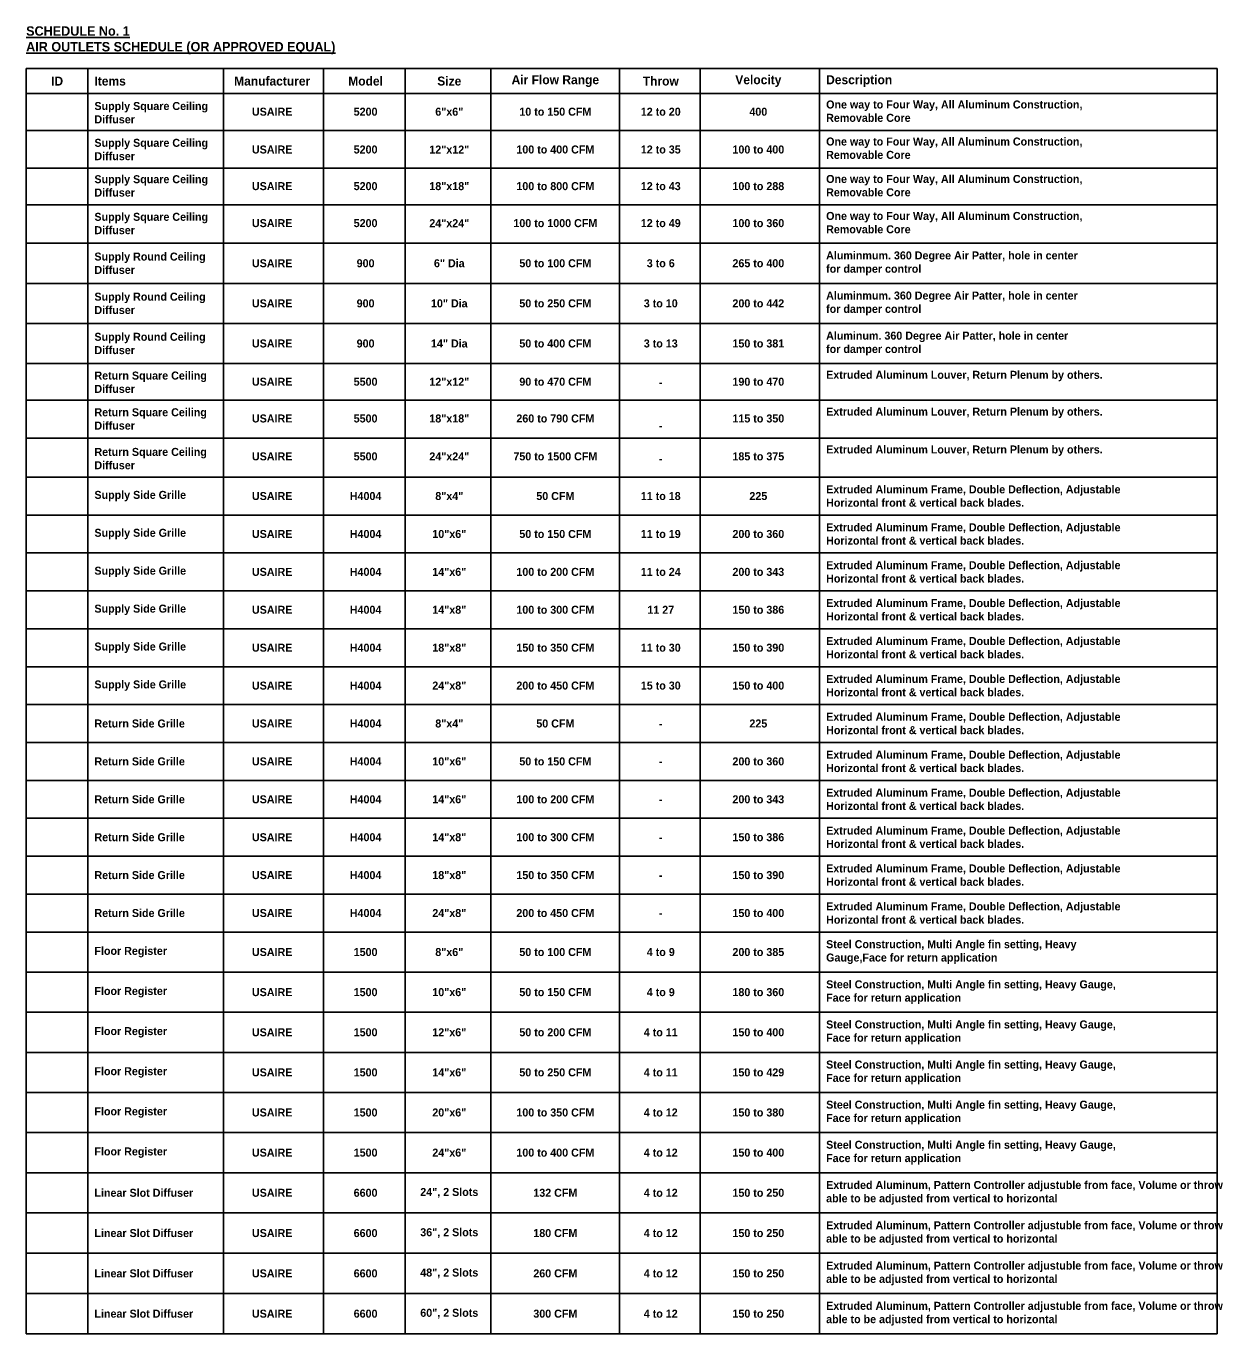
# Model space of a CAD drawing. Header units: inches. Extents: x 2025 to 34930, y -6955 to 4650.
# Drawn here: x 8345 to 9139, y 132 to 1000 of the extents above; entities that cross this region are included whole.
import ezdxf

# ---------------------------------------------------------------- set-up
doc = ezdxf.new("R2010")
doc.units = ezdxf.units.IN
doc.header["$MEASUREMENT"] = 0
doc.layers.add('PDF-TEXT', color=7, linetype='Continuous', lineweight=35)
doc.styles.add('BOO', font='GOTHIC.TTF', dxfattribs={"height": 6})
doc.styles.add('Century Gothic', font='GOTHIC.TTF', dxfattribs={"height": 5.3125})
doc.styles.get("Standard").update_dxf_attribs({"font": 'arial.ttf'})

msp = doc.modelspace()

# ---------------------------------------------------------------- linework, layer by layer
at = {"layer": 'PDF-TEXT'}
for p, q in [((8344.91, 971.79), (9135.32, 971.79)), ((8344.91, 971.79), (8344.91, 131.92)), ((8385.88, 971.79), (8385.88, 131.92)), ((8475.9, 971.79), (8475.9, 131.92)), ((8542.19, 971.79), (8542.19, 131.92)), ((8596.32, 971.79), (8596.32, 131.92)), ((8653.28, 971.79), (8653.28, 131.92)), ((8738.61, 971.79), (8738.61, 131.92)), ((8792.11, 971.79), (8792.11, 131.92)), ((8871.5, 971.79), (8871.5, 131.92)), ((9135.32, 971.79), (9135.32, 131.92)), ((8344.91, 955.25), (9135.32, 955.25)), ((8344.91, 930.67), (9135.32, 930.67)), ((8344.91, 905.83), (9135.32, 905.83)), ((8344.91, 881.28), (9135.32, 881.28)), ((8344.91, 855.89), (9135.32, 855.89)), ((8344.91, 829.26), (9135.32, 829.26)), ((8344.91, 802.64), (9135.32, 802.64)), ((8344.91, 776.01), (9135.32, 776.01)), ((8344.91, 751.61), (9135.32, 751.61)), ((8344.91, 726.45), (9135.32, 726.45)), ((8344.91, 700.62), (9135.32, 700.62)), ((8344.91, 675.46), (9135.32, 675.46)), ((8344.91, 650.29), (9135.32, 650.29)), ((8344.91, 625.13), (9135.32, 625.13)), ((8344.91, 599.96), (9135.32, 599.96)), ((8344.91, 574.8), (9135.32, 574.8)), ((8344.91, 549.64), (9135.32, 549.64)), ((8344.91, 524.47), (9135.32, 524.47)), ((8344.91, 499.31), (9135.32, 499.31)), ((8344.91, 474.14), (9135.32, 474.14)), ((8344.91, 448.98), (9135.32, 448.98)), ((8344.91, 423.82), (9135.32, 423.82)), ((8344.91, 398.65), (9135.32, 398.65)), ((8344.91, 372.02), (9135.32, 372.02)), ((8344.91, 345.4), (9135.32, 345.4)), ((8344.91, 318.77), (9135.32, 318.77)), ((8344.91, 292.14), (9135.32, 292.14)), ((8344.91, 265.51), (9135.32, 265.51)), ((8344.91, 238.89), (9135.32, 238.89)), ((8344.91, 212.15), (9135.32, 212.15)), ((8344.91, 185.41), (9135.32, 185.41)), ((8344.91, 158.66), (9135.32, 158.66)), ((8344.91, 131.92), (9135.32, 131.92))]:
    msp.add_line(p, q, dxfattribs=at)

# ---------------------------------------------------------------- texts
at = {"layer": 'PDF-TEXT', "insert": (8344.86, 999.9), "char_height": 6.25, "width": 206.9948, "attachment_point": 1, "line_spacing_factor": 1.399988, "style": 'BOO'}
msp.add_mtext('\\pxa0.25,sm1;{\\fCentury Gothic|b1|i0|c0|p34;\\LSCHEDULE No. 1\\PAIR OUTLETS SCHEDULE (OR APPROVED EQUAL)}', dxfattribs=at)
at = {"layer": 'PDF-TEXT', "char_height": 5.9628}
for s, insert, width, attachment_point in [('{\\fCentury Gothic|b1|i0|c0;ID', (8365.4, 963.52), 40.9735, 5), ('{\\fCentury Gothic|b1|i0|c0;Items', (8390.18, 963.52), 181.1889, 4), ('{\\fCentury Gothic|b1|i0|c0;Manufacturer', (8508.14, 963.52), 97.71, 5), ('{\\fCentury Gothic|b1|i0|c0;Model', (8570.14, 963.52), 106.6542, 5), ('{\\fCentury Gothic|b1|i0|c0|p34;Size}', (8625.69, 963.52), 79.8217, 5), ('{\\fCentury Gothic|b1|i0|c0;Air Flow Range', (8696.07, 963.52), 102.679, 5), ('{\\fCentury Gothic|b1|i0|c0;Throw', (8766.04, 963.52), 67.8961, 5), ('{\\fCentury Gothic|b1|i0|c0;Velocity', (8830.8, 963.52), 112.6169, 5), ('{\\fCentury Gothic|b1|i0|c0;Description', (8875.8, 963.52), 299.4506, 4)]:
    msp.add_mtext(s, dxfattribs=dict(at, insert=insert, width=width, attachment_point=attachment_point))
at = {"layer": 'PDF-TEXT', "char_height": 5.3125, "style": 'Century Gothic'}
for s, insert, width, attachment_point in [('{\\fCentury Gothic|b1|i0|c0|p34;Supply Square Ceiling Diffuser}', (8390.18, 942.52), 79.8266, 4), ('{\\fCentury Gothic|b1|i0|c0;One way to Four Way, All Aluminum Construction, Removable Core', (8875.8, 943.53), 190.2811, 4), ('{\\fCentury Gothic|b1|i0|c0;USAIRE', (8508.14, 943.18), 97.71, 5), ('{\\fCentury Gothic|b1|i0|c0;5200', (8570.14, 943.18), 106.6542, 5), ('{\\fCentury Gothic|b1|i0|c0;6"x6"', (8625.69, 943.18), 79.8217, 5), ('{\\fCentury Gothic|b1|i0|c0;10 to 150 CFM', (8696.07, 943.18), 102.679, 5), ('{\\fCentury Gothic|b1|i0|c0;12 to 20', (8766.04, 943.18), 67.8961, 5), ('{\\fCentury Gothic|b1|i0|c0;400', (8830.8, 943.18), 112.6169, 5), ('{\\fCentury Gothic|b1|i0|c0;Supply Square Ceiling Diffuser', (8390.18, 918.08), 79.8266, 4), ('{\\fCentury Gothic|b1|i0|c0;USAIRE', (8508.14, 918.08), 97.71, 5), ('{\\fCentury Gothic|b1|i0|c0;5200', (8570.14, 918.08), 106.6542, 5), ('{\\fCentury Gothic|b1|i0|c0;12"x12"', (8625.69, 918.08), 79.8217, 5), ('{\\fCentury Gothic|b1|i0|c0;100 to 400 CFM', (8696.07, 918.08), 102.679, 5), ('{\\fCentury Gothic|b1|i0|c0;12 to 35', (8766.04, 918.08), 67.8961, 5), ('{\\fCentury Gothic|b1|i0|c0;100 to 400', (8830.8, 918.08), 112.6169, 5), ('{\\fCentury Gothic|b1|i0|c0;One way to Four Way, All Aluminum Construction, Removable Core', (8875.8, 918.95), 190.2811, 4), ('{\\fCentury Gothic|b1|i0|c0;Supply Square Ceiling Diffuser', (8390.18, 893.93), 79.8266, 4), ('{\\fCentury Gothic|b1|i0|c0;USAIRE', (8508.14, 893.75), 97.71, 5), ('{\\fCentury Gothic|b1|i0|c0;5200', (8570.14, 893.75), 106.6542, 5), ('{\\fCentury Gothic|b1|i0|c0;18"x18"', (8625.69, 893.75), 79.8217, 5), ('{\\fCentury Gothic|b1|i0|c0;100 to 800 CFM', (8696.07, 893.75), 102.679, 5), ('{\\fCentury Gothic|b1|i0|c0;12 to 43', (8766.04, 893.75), 67.8961, 5), ('{\\fCentury Gothic|b1|i0|c0;100 to 288', (8830.8, 893.75), 112.6169, 5), ('{\\fCentury Gothic|b1|i0|c0;One way to Four Way, All Aluminum Construction, Removable Core', (8875.8, 894.1), 190.2811, 4), ('{\\fCentury Gothic|b1|i0|c0;One way to Four Way, All Aluminum Construction, Removable Core', (8875.8, 869.55), 190.2811, 4), ('{\\fCentury Gothic|b1|i0|c0;Supply Square Ceiling Diffuser', (8390.18, 868.96), 79.8266, 4), ('{\\fCentury Gothic|b1|i0|c0;USAIRE', (8508.14, 869.2), 97.71, 5), ('{\\fCentury Gothic|b1|i0|c0;5200', (8570.14, 869.2), 106.6542, 5), ('{\\fCentury Gothic|b1|i0|c0;24"x24"', (8625.69, 869.2), 79.8217, 5), ('{\\fCentury Gothic|b1|i0|c0;100 to 1000 CFM', (8696.07, 869.2), 102.679, 5), ('{\\fCentury Gothic|b1|i0|c0;12 to 49', (8766.04, 869.2), 67.8961, 5), ('{\\fCentury Gothic|b1|i0|c0;100 to 360', (8830.8, 869.2), 112.6169, 5), ('{\\fCentury Gothic|b1|i0|c0;Aluminmum. 360 Degree Air Patter, hole in center ^Jfor damper control', (8875.8, 842.58), 299.4506, 4), ('{\\fCentury Gothic|b1|i0|c0;Supply Round Ceiling Diffuser', (8390.18, 842.58), 79.8266, 4), ('{\\fCentury Gothic|b1|i0|c0;USAIRE', (8508.14, 842.58), 97.71, 5), ('{\\fCentury Gothic|b1|i0|c0;900', (8570.14, 842.58), 106.6542, 5), ('{\\fCentury Gothic|b1|i0|c0;6" Dia', (8625.69, 842.58), 79.8217, 5), ('{\\fCentury Gothic|b1|i0|c0;50 to 100 CFM', (8696.07, 842.58), 102.679, 5), ('{\\fCentury Gothic|b1|i0|c0;3 to 6', (8766.04, 842.58), 67.8961, 5), ('{\\fCentury Gothic|b1|i0|c0;265 to 400', (8830.8, 842.58), 112.6169, 5), ('{\\fCentury Gothic|b1|i0|c0;Supply Round Ceiling Diffuser', (8390.18, 815.95), 79.8266, 4), ('{\\fCentury Gothic|b1|i0|c0;USAIRE', (8508.14, 815.95), 97.71, 5), ('{\\fCentury Gothic|b1|i0|c0;900', (8570.14, 815.95), 106.6542, 5), ('{\\fCentury Gothic|b1|i0|c0;10" Dia', (8625.69, 815.95), 79.8217, 5), ('{\\fCentury Gothic|b1|i0|c0;50 to 250 CFM', (8696.07, 815.95), 102.679, 5), ('{\\fCentury Gothic|b1|i0|c0;3 to 10', (8766.04, 815.95), 67.8961, 5), ('{\\fCentury Gothic|b1|i0|c0;200 to 442', (8830.8, 815.95), 112.6169, 5), ('{\\fCentury Gothic|b1|i0|c0;Aluminmum. 360 Degree Air Patter, hole in center ^Jfor damper control', (8875.8, 815.95), 299.4506, 4), ('{\\fCentury Gothic|b1|i0|c0;Supply Round Ceiling Diffuser', (8390.18, 789.32), 79.8266, 4), ('{\\fCentury Gothic|b1|i0|c0;USAIRE', (8508.14, 789.32), 97.71, 5), ('{\\fCentury Gothic|b1|i0|c0;900', (8570.14, 789.32), 106.6542, 5), ('{\\fCentury Gothic|b1|i0|c0;14" Dia', (8625.69, 789.32), 79.8217, 5), ('{\\fCentury Gothic|b1|i0|c0;50 to 400 CFM', (8696.07, 789.32), 102.679, 5), ('{\\fCentury Gothic|b1|i0|c0;3 to 13', (8766.04, 789.32), 67.8961, 5), ('{\\fCentury Gothic|b1|i0|c0;150 to 381', (8830.8, 789.32), 112.6169, 5), ('{\\fCentury Gothic|b1|i0|c0|p34;Aluminum. 360 Degree Air Patter, hole in center ^Jfor damper control}', (8875.8, 789.32), 299.4506, 4), ('{\\fCentury Gothic|b1|i0|c0;Return Square Ceiling Diffuser', (8390.18, 763.59), 79.8266, 4), ('{\\fCentury Gothic|b1|i0|c0;USAIRE', (8508.14, 763.93), 97.71, 5), ('{\\fCentury Gothic|b1|i0|c0;5500', (8570.14, 763.93), 106.6542, 5), ('{\\fCentury Gothic|b1|i0|c0|p34;12"x12"}', (8625.69, 763.93), 79.8217, 5), ('{\\fCentury Gothic|b1|i0|c0|p34;90 to 470 CFM}', (8696.07, 763.93), 102.679, 5), ('{\\fCentury Gothic|b1|i0|c0|p34;190 to 470}', (8830.8, 763.93), 112.6169, 5), ('{\\fCentury Gothic|b1|i0|c0|p34;Extruded Aluminum Louver, Return Plenum by others.}', (8875.8, 767.74), 299.4506, 4), ('{\\fCentury Gothic|b1|i0|c0|p34;-}', (8766.04, 763.59), 67.8961, 5), ('{\\fCentury Gothic|b1|i0|c0;Return Square Ceiling Diffuser', (8390.18, 739.23), 79.8266, 4), ('{\\fCentury Gothic|b1|i0|c0;Extruded Aluminum Louver, Return Plenum by others.', (8875.8, 743.34), 299.4506, 4), ('{\\fCentury Gothic|b1|i0|c0;USAIRE', (8508.14, 739.53), 97.71, 5), ('{\\fCentury Gothic|b1|i0|c0;5500', (8570.14, 739.53), 106.6542, 5), ('{\\fCentury Gothic|b1|i0|c0;18"x18"', (8625.69, 739.53), 79.8217, 5), ('{\\fCentury Gothic|b1|i0|c0;260 to 790 CFM', (8696.07, 739.53), 102.679, 5), ('{\\fCentury Gothic|b1|i0|c0;115 to 350', (8830.8, 739.53), 112.6169, 5), ('{\\fCentury Gothic|b1|i0|c0;-', (8766.04, 734.72), 67.8961, 5), ('{\\fCentury Gothic|b1|i0|c0|p34;Extruded Aluminum Louver, Return Plenum by others.}', (8875.8, 718.18), 299.4506, 4), ('{\\fCentury Gothic|b1|i0|c0;Return Square Ceiling Diffuser', (8390.18, 712.91), 79.8266, 4), ('{\\fCentury Gothic|b1|i0|c0;USAIRE', (8508.14, 714.37), 97.71, 5), ('{\\fCentury Gothic|b1|i0|c0;5500', (8570.14, 714.37), 106.6542, 5), ('{\\fCentury Gothic|b1|i0|c0;24"x24"', (8625.69, 714.37), 79.8217, 5), ('{\\fCentury Gothic|b1|i0|c0;750 to 1500 CFM', (8696.07, 714.37), 102.679, 5), ('{\\fCentury Gothic|b1|i0|c0;-', (8766.04, 712.91), 67.8961, 5), ('{\\fCentury Gothic|b1|i0|c0;185 to 375', (8830.8, 714.37), 112.6169, 5), ('{\\fCentury Gothic|b1|i0|c0;Extruded Aluminum Frame, Double Deflection, Adjustable Horizontal front & vertical back blades.', (8875.8, 688.04), 224.8034, 4), ('{\\fCentury Gothic|b1|i0|c0;Supply Side Grille', (8390.18, 688.04), 181.1889, 4), ('{\\fCentury Gothic|b1|i0|c0;USAIRE', (8508.14, 688.04), 97.71, 5), ('{\\fCentury Gothic|b1|i0|c0;H4004', (8570.14, 688.04), 106.6542, 5), ('{\\fCentury Gothic|b1|i0|c0;8"x4"', (8625.69, 688.04), 79.8217, 5), ('{\\fCentury Gothic|b1|i0|c0;50 CFM', (8696.07, 688.04), 102.679, 5), ('{\\fCentury Gothic|b1|i0|c0;11 to 18', (8766.04, 688.04), 67.8961, 5), ('{\\fCentury Gothic|b1|i0|c0;225', (8830.8, 688.04), 112.6169, 5), ('{\\fCentury Gothic|b1|i0|c0;Extruded Aluminum Frame, Double Deflection, Adjustable Horizontal front & vertical back blades.', (8875.8, 662.87), 224.8034, 4), ('{\\fCentury Gothic|b1|i0|c0;Supply Side Grille', (8390.18, 662.87), 181.1889, 4), ('{\\fCentury Gothic|b1|i0|c0;USAIRE', (8508.14, 662.87), 97.71, 5), ('{\\fCentury Gothic|b1|i0|c0;H4004', (8570.14, 662.87), 106.6542, 5), ('{\\fCentury Gothic|b1|i0|c0;10"x6"', (8625.69, 662.87), 79.8217, 5), ('{\\fCentury Gothic|b1|i0|c0;50 to 150 CFM', (8696.07, 662.87), 102.679, 5), ('{\\fCentury Gothic|b1|i0|c0;11 to 19', (8766.04, 662.87), 67.8961, 5), ('{\\fCentury Gothic|b1|i0|c0;200 to 360', (8830.8, 662.87), 112.6169, 5), ('{\\fCentury Gothic|b1|i0|c0;Extruded Aluminum Frame, Double Deflection, Adjustable Horizontal front & vertical back blades.', (8875.8, 637.71), 224.8034, 4), ('{\\fCentury Gothic|b1|i0|c0;Supply Side Grille', (8390.18, 637.71), 181.1889, 4), ('{\\fCentury Gothic|b1|i0|c0;USAIRE', (8508.14, 637.71), 97.71, 5), ('{\\fCentury Gothic|b1|i0|c0;H4004', (8570.14, 637.71), 106.6542, 5), ('{\\fCentury Gothic|b1|i0|c0;14"x6"', (8625.69, 637.71), 79.8217, 5), ('{\\fCentury Gothic|b1|i0|c0;100 to 200 CFM', (8696.07, 637.71), 102.679, 5), ('{\\fCentury Gothic|b1|i0|c0;11 to 24', (8766.04, 637.71), 67.8961, 5), ('{\\fCentury Gothic|b1|i0|c0;200 to 343', (8830.8, 637.71), 112.6169, 5), ('{\\fCentury Gothic|b1|i0|c0;Extruded Aluminum Frame, Double Deflection, Adjustable Horizontal front & vertical back blades.', (8875.8, 612.55), 224.8034, 4), ('{\\fCentury Gothic|b1|i0|c0;Supply Side Grille', (8390.18, 612.55), 181.1889, 4), ('{\\fCentury Gothic|b1|i0|c0;USAIRE', (8508.14, 612.55), 97.71, 5), ('{\\fCentury Gothic|b1|i0|c0;H4004', (8570.14, 612.55), 106.6542, 5), ('{\\fCentury Gothic|b1|i0|c0;14"x8"', (8625.69, 612.55), 79.8217, 5), ('{\\fCentury Gothic|b1|i0|c0;100 to 300 CFM', (8696.07, 612.55), 102.679, 5), ('{\\fCentury Gothic|b1|i0|c0;11 27', (8766.04, 612.55), 67.8961, 5), ('{\\fCentury Gothic|b1|i0|c0;150 to 386', (8830.8, 612.55), 112.6169, 5), ('{\\fCentury Gothic|b1|i0|c0;Supply Side Grille', (8390.18, 587.38), 181.1889, 4), ('{\\fCentury Gothic|b1|i0|c0;Extruded Aluminum Frame, Double Deflection, Adjustable Horizontal front & vertical back blades.', (8875.8, 587.38), 224.8034, 4), ('{\\fCentury Gothic|b1|i0|c0;USAIRE', (8508.14, 587.38), 97.71, 5), ('{\\fCentury Gothic|b1|i0|c0;H4004', (8570.14, 587.38), 106.6542, 5), ('{\\fCentury Gothic|b1|i0|c0;18"x8"', (8625.69, 587.38), 79.8217, 5), ('{\\fCentury Gothic|b1|i0|c0;150 to 350 CFM', (8696.07, 587.38), 102.679, 5), ('{\\fCentury Gothic|b1|i0|c0;11 to 30', (8766.04, 587.38), 67.8961, 5), ('{\\fCentury Gothic|b1|i0|c0;150 to 390', (8830.8, 587.38), 112.6169, 5), ('{\\fCentury Gothic|b1|i0|c0;Supply Side Grille', (8390.18, 562.22), 181.1889, 4), ('{\\fCentury Gothic|b1|i0|c0;USAIRE', (8508.14, 562.22), 97.71, 5), ('{\\fCentury Gothic|b1|i0|c0;H4004', (8570.14, 562.22), 106.6542, 5), ('{\\fCentury Gothic|b1|i0|c0;24"x8"', (8625.69, 562.22), 79.8217, 5), ('{\\fCentury Gothic|b1|i0|c0;200 to 450 CFM', (8696.07, 562.22), 102.679, 5), ('{\\fCentury Gothic|b1|i0|c0;15 to 30', (8766.04, 562.22), 67.8961, 5), ('{\\fCentury Gothic|b1|i0|c0;150 to 400', (8830.8, 562.22), 112.6169, 5), ('{\\fCentury Gothic|b1|i0|c0;Extruded Aluminum Frame, Double Deflection, Adjustable Horizontal front & vertical back blades.', (8875.8, 562.22), 224.8034, 4), ('{\\fCentury Gothic|b1|i0|c0;Return Side Grille', (8390.18, 537.05), 181.1889, 4), ('{\\fCentury Gothic|b1|i0|c0;USAIRE', (8508.14, 537.05), 97.71, 5), ('{\\fCentury Gothic|b1|i0|c0;H4004', (8570.14, 537.05), 106.6542, 5), ('{\\fCentury Gothic|b1|i0|c0;8"x4"', (8625.69, 537.05), 79.8217, 5), ('{\\fCentury Gothic|b1|i0|c0;50 CFM', (8696.07, 537.05), 102.679, 5), ('{\\fCentury Gothic|b1|i0|c0;225', (8830.8, 537.05), 112.6169, 5), ('{\\fCentury Gothic|b1|i0|c0;Extruded Aluminum Frame, Double Deflection, Adjustable Horizontal front & vertical back blades.', (8875.8, 537.05), 224.8034, 4), ('{\\fCentury Gothic|b1|i0|c0;-', (8766.04, 537.05), 67.8961, 5), ('{\\fCentury Gothic|b1|i0|c0;Return Side Grille', (8390.18, 511.89), 181.1889, 4), ('{\\fCentury Gothic|b1|i0|c0;USAIRE', (8508.14, 511.89), 97.71, 5), ('{\\fCentury Gothic|b1|i0|c0;H4004', (8570.14, 511.89), 106.6542, 5), ('{\\fCentury Gothic|b1|i0|c0;10"x6"', (8625.69, 511.89), 79.8217, 5), ('{\\fCentury Gothic|b1|i0|c0;50 to 150 CFM', (8696.07, 511.89), 102.679, 5), ('{\\fCentury Gothic|b1|i0|c0;200 to 360', (8830.8, 511.89), 112.6169, 5), ('{\\fCentury Gothic|b1|i0|c0;Extruded Aluminum Frame, Double Deflection, Adjustable Horizontal front & vertical back blades.', (8875.8, 511.89), 224.8034, 4), ('{\\fCentury Gothic|b1|i0|c0;-', (8766.04, 511.89), 67.8961, 5), ('{\\fCentury Gothic|b1|i0|c0;Return Side Grille', (8390.18, 486.73), 181.1889, 4), ('{\\fCentury Gothic|b1|i0|c0;USAIRE', (8508.14, 486.73), 97.71, 5), ('{\\fCentury Gothic|b1|i0|c0;H4004', (8570.14, 486.73), 106.6542, 5), ('{\\fCentury Gothic|b1|i0|c0;14"x6"', (8625.69, 486.73), 79.8217, 5), ('{\\fCentury Gothic|b1|i0|c0;100 to 200 CFM', (8696.07, 486.73), 102.679, 5), ('{\\fCentury Gothic|b1|i0|c0;-', (8766.04, 486.73), 67.8961, 5), ('{\\fCentury Gothic|b1|i0|c0;200 to 343', (8830.8, 486.73), 112.6169, 5), ('{\\fCentury Gothic|b1|i0|c0;Extruded Aluminum Frame, Double Deflection, Adjustable Horizontal front & vertical back blades.', (8875.8, 486.73), 224.8034, 4), ('{\\fCentury Gothic|b1|i0|c0;Extruded Aluminum Frame, Double Deflection, Adjustable Horizontal front & vertical back blades.', (8875.8, 461.56), 224.8034, 4), ('{\\fCentury Gothic|b1|i0|c0;Return Side Grille', (8390.18, 461.56), 181.1889, 4), ('{\\fCentury Gothic|b1|i0|c0;USAIRE', (8508.14, 461.56), 97.71, 5), ('{\\fCentury Gothic|b1|i0|c0;H4004', (8570.14, 461.56), 106.6542, 5), ('{\\fCentury Gothic|b1|i0|c0;14"x8"', (8625.69, 461.56), 79.8217, 5), ('{\\fCentury Gothic|b1|i0|c0;100 to 300 CFM', (8696.07, 461.56), 102.679, 5), ('{\\fCentury Gothic|b1|i0|c0;-', (8766.04, 461.56), 67.8961, 5), ('{\\fCentury Gothic|b1|i0|c0;150 to 386', (8830.8, 461.56), 112.6169, 5), ('{\\fCentury Gothic|b1|i0|c0;Extruded Aluminum Frame, Double Deflection, Adjustable Horizontal front & vertical back blades.', (8875.8, 436.4), 224.8034, 4), ('{\\fCentury Gothic|b1|i0|c0;Return Side Grille', (8390.18, 436.4), 181.1889, 4), ('{\\fCentury Gothic|b1|i0|c0;USAIRE', (8508.14, 436.4), 97.71, 5), ('{\\fCentury Gothic|b1|i0|c0;H4004', (8570.14, 436.4), 106.6542, 5), ('{\\fCentury Gothic|b1|i0|c0;18"x8"', (8625.69, 436.4), 79.8217, 5), ('{\\fCentury Gothic|b1|i0|c0;150 to 350 CFM', (8696.07, 436.4), 102.679, 5), ('{\\fCentury Gothic|b1|i0|c0;-', (8766.04, 436.4), 67.8961, 5), ('{\\fCentury Gothic|b1|i0|c0;150 to 390', (8830.8, 436.4), 112.6169, 5), ('{\\fCentury Gothic|b1|i0|c0;Extruded Aluminum Frame, Double Deflection, Adjustable Horizontal front & vertical back blades.', (8875.8, 411.23), 224.8034, 4), ('{\\fCentury Gothic|b1|i0|c0;Return Side Grille', (8390.18, 411.23), 181.1889, 4), ('{\\fCentury Gothic|b1|i0|c0;USAIRE', (8508.14, 411.23), 97.71, 5), ('{\\fCentury Gothic|b1|i0|c0;H4004', (8570.14, 411.23), 106.6542, 5), ('{\\fCentury Gothic|b1|i0|c0;24"x8"', (8625.69, 411.23), 79.8217, 5), ('{\\fCentury Gothic|b1|i0|c0;200 to 450 CFM', (8696.07, 411.23), 102.679, 5), ('{\\fCentury Gothic|b1|i0|c0;-', (8766.04, 411.23), 67.8961, 5), ('{\\fCentury Gothic|b1|i0|c0;150 to 400', (8830.8, 411.23), 112.6169, 5), ('{\\fCentury Gothic|b1|i0|c0|p34;Steel Construction, Multi Angle fin setting, Heavy Gauge,Face for return application}', (8875.8, 385.34), 203.5068, 4), ('{\\fCentury Gothic|b1|i0|c0;Floor Register', (8390.18, 385.34), 181.1889, 4), ('{\\fCentury Gothic|b1|i0|c0;USAIRE', (8508.14, 385.34), 97.71, 5), ('{\\fCentury Gothic|b1|i0|c0;1500', (8570.14, 385.34), 106.6542, 5), ('{\\fCentury Gothic|b1|i0|c0;8"x6"', (8625.69, 385.34), 79.8217, 5), ('{\\fCentury Gothic|b1|i0|c0;50 to 100 CFM', (8696.07, 385.34), 102.679, 5), ('{\\fCentury Gothic|b1|i0|c0;4 to 9', (8766.04, 385.34), 67.8961, 5), ('{\\fCentury Gothic|b1|i0|c0;200 to 385', (8830.8, 385.34), 112.6169, 5), ('{\\fCentury Gothic|b1|i0|c0|p34;Steel Construction, Multi Angle fin setting, Heavy Gauge, Face for return application}', (8875.8, 358.71), 203.5068, 4), ('{\\fCentury Gothic|b1|i0|c0;Floor Register', (8390.18, 358.71), 181.1889, 4), ('{\\fCentury Gothic|b1|i0|c0;USAIRE', (8508.14, 358.71), 97.71, 5), ('{\\fCentury Gothic|b1|i0|c0;1500', (8570.14, 358.71), 106.6542, 5), ('{\\fCentury Gothic|b1|i0|c0;10"x6"', (8625.69, 358.71), 79.8217, 5), ('{\\fCentury Gothic|b1|i0|c0;50 to 150 CFM', (8696.07, 358.71), 102.679, 5), ('{\\fCentury Gothic|b1|i0|c0;4 to 9', (8766.04, 358.71), 67.8961, 5), ('{\\fCentury Gothic|b1|i0|c0;180 to 360', (8830.8, 358.71), 112.6169, 5), ('{\\fCentury Gothic|b1|i0|c0|p34;Steel Construction, Multi Angle fin setting, Heavy Gauge, Face for return application}', (8875.8, 332.08), 203.5068, 4), ('{\\fCentury Gothic|b1|i0|c0;Floor Register', (8390.18, 332.08), 181.1889, 4), ('{\\fCentury Gothic|b1|i0|c0;USAIRE', (8508.14, 332.08), 97.71, 5), ('{\\fCentury Gothic|b1|i0|c0;1500', (8570.14, 332.08), 106.6542, 5), ('{\\fCentury Gothic|b1|i0|c0;12"x6"', (8625.69, 332.08), 79.8217, 5), ('{\\fCentury Gothic|b1|i0|c0;50 to 200 CFM', (8696.07, 332.08), 102.679, 5), ('{\\fCentury Gothic|b1|i0|c0;4 to 11', (8766.04, 332.08), 67.8961, 5), ('{\\fCentury Gothic|b1|i0|c0;150 to 400', (8830.8, 332.08), 112.6169, 5), ('{\\fCentury Gothic|b1|i0|c0|p34;Steel Construction, Multi Angle fin setting, Heavy Gauge, Face for return application}', (8875.8, 305.46), 203.5068, 4), ('{\\fCentury Gothic|b1|i0|c0;Floor Register', (8390.18, 305.46), 181.1889, 4), ('{\\fCentury Gothic|b1|i0|c0;USAIRE', (8508.14, 305.46), 97.71, 5), ('{\\fCentury Gothic|b1|i0|c0;1500', (8570.14, 305.46), 106.6542, 5), ('{\\fCentury Gothic|b1|i0|c0;14"x6"', (8625.69, 305.46), 79.8217, 5), ('{\\fCentury Gothic|b1|i0|c0;50 to 250 CFM', (8696.07, 305.46), 102.679, 5), ('{\\fCentury Gothic|b1|i0|c0;4 to 11', (8766.04, 305.46), 67.8961, 5), ('{\\fCentury Gothic|b1|i0|c0;150 to 429', (8830.8, 305.46), 112.6169, 5), ('{\\fCentury Gothic|b1|i0|c0|p34;Steel Construction, Multi Angle fin setting, Heavy Gauge, Face for return application}', (8875.8, 278.83), 203.5068, 4), ('{\\fCentury Gothic|b1|i0|c0;Floor Register', (8390.18, 278.83), 181.1889, 4), ('{\\fCentury Gothic|b1|i0|c0;USAIRE', (8508.14, 278.83), 97.71, 5), ('{\\fCentury Gothic|b1|i0|c0;1500', (8570.14, 278.83), 106.6542, 5), ('{\\fCentury Gothic|b1|i0|c0;20"x6"', (8625.69, 278.83), 79.8217, 5), ('{\\fCentury Gothic|b1|i0|c0;100 to 350 CFM', (8696.07, 278.83), 102.679, 5), ('{\\fCentury Gothic|b1|i0|c0;4 to 12', (8766.04, 278.83), 67.8961, 5), ('{\\fCentury Gothic|b1|i0|c0;150 to 380', (8830.8, 278.83), 112.6169, 5), ('{\\fCentury Gothic|b1|i0|c0;Floor Register', (8390.18, 252.2), 181.1889, 4), ('{\\fCentury Gothic|b1|i0|c0;USAIRE', (8508.14, 252.2), 97.71, 5), ('{\\fCentury Gothic|b1|i0|c0;1500', (8570.14, 252.2), 106.6542, 5), ('{\\fCentury Gothic|b1|i0|c0;24"x6"', (8625.69, 252.2), 79.8217, 5), ('{\\fCentury Gothic|b1|i0|c0;100 to 400 CFM', (8696.07, 252.2), 102.679, 5), ('{\\fCentury Gothic|b1|i0|c0;4 to 12', (8766.04, 252.2), 67.8961, 5), ('{\\fCentury Gothic|b1|i0|c0;150 to 400', (8830.8, 252.2), 112.6169, 5), ('{\\fCentury Gothic|b1|i0|c0|p34;Steel Construction, Multi Angle fin setting, Heavy Gauge, Face for return application}', (8875.8, 252.2), 203.5068, 4), ('{\\fCentury Gothic|b1|i0|c0;Linear Slot Diffuser', (8390.18, 225.52), 181.1889, 4), ('{\\fCentury Gothic|b1|i0|c0;USAIRE', (8508.14, 225.52), 97.71, 5), ('{\\fCentury Gothic|b1|i0|c0;6600', (8570.14, 225.52), 106.6542, 5), ('{\\fCentury Gothic|b1|i0|c0;24", 2 Slots', (8625.69, 225.52), 79.8217, 5), ('{\\fCentury Gothic|b1|i0|c0;132 CFM', (8696.07, 225.52), 102.679, 5), ('{\\fCentury Gothic|b1|i0|c0;4 to 12', (8766.04, 225.52), 67.8961, 5), ('{\\fCentury Gothic|b1|i0|c0;150 to 250', (8830.8, 225.52), 112.6169, 5), ('{\\fCentury Gothic|b1|i0|c0;Extruded Aluminum, Pattern Controller adjustuble from face, Volume or throw able to be adjusted from vertical to horizontal', (8875.8, 225.52), 264.6527, 4), ('{\\fCentury Gothic|b1|i0|c0;Linear Slot Diffuser', (8390.18, 198.78), 181.1889, 4), ('{\\fCentury Gothic|b1|i0|c0;USAIRE', (8508.14, 198.78), 97.71, 5), ('{\\fCentury Gothic|b1|i0|c0;6600', (8570.14, 198.78), 106.6542, 5), ('{\\fCentury Gothic|b1|i0|c0;36", 2 Slots', (8625.69, 198.78), 79.8217, 5), ('{\\fCentury Gothic|b1|i0|c0;180 CFM', (8696.07, 198.78), 102.679, 5), ('{\\fCentury Gothic|b1|i0|c0;4 to 12', (8766.04, 198.78), 67.8961, 5), ('{\\fCentury Gothic|b1|i0|c0;150 to 250', (8830.8, 198.78), 112.6169, 5), ('{\\fCentury Gothic|b1|i0|c0;Extruded Aluminum, Pattern Controller adjustuble from face, Volume or throw able to be adjusted from vertical to horizontal', (8875.8, 198.78), 264.6527, 4), ('{\\fCentury Gothic|b1|i0|c0;Linear Slot Diffuser', (8390.18, 172.03), 181.1889, 4), ('{\\fCentury Gothic|b1|i0|c0;USAIRE', (8508.14, 172.03), 97.71, 5), ('{\\fCentury Gothic|b1|i0|c0;6600', (8570.14, 172.03), 106.6542, 5), ('{\\fCentury Gothic|b1|i0|c0;48", 2 Slots', (8625.69, 172.03), 79.8217, 5), ('{\\fCentury Gothic|b1|i0|c0;260 CFM', (8696.07, 172.03), 102.679, 5), ('{\\fCentury Gothic|b1|i0|c0;4 to 12', (8766.04, 172.03), 67.8961, 5), ('{\\fCentury Gothic|b1|i0|c0;150 to 250', (8830.8, 172.03), 112.6169, 5), ('{\\fCentury Gothic|b1|i0|c0;Extruded Aluminum, Pattern Controller adjustuble from face, Volume or throw able to be adjusted from vertical to horizontal', (8875.8, 172.03), 264.6527, 4), ('{\\fCentury Gothic|b1|i0|c0;Linear Slot Diffuser', (8390.18, 145.29), 181.1889, 4), ('{\\fCentury Gothic|b1|i0|c0;USAIRE', (8508.14, 145.29), 97.71, 5), ('{\\fCentury Gothic|b1|i0|c0;6600', (8570.14, 145.29), 106.6542, 5), ('{\\fCentury Gothic|b1|i0|c0;60", 2 Slots', (8625.69, 145.29), 79.8217, 5), ('{\\fCentury Gothic|b1|i0|c0;300 CFM', (8696.07, 145.29), 102.679, 5), ('{\\fCentury Gothic|b1|i0|c0;4 to 12', (8766.04, 145.29), 67.8961, 5), ('{\\fCentury Gothic|b1|i0|c0;150 to 250', (8830.8, 145.29), 112.6169, 5), ('{\\fCentury Gothic|b1|i0|c0;Extruded Aluminum, Pattern Controller adjustuble from face, Volume or throw able to be adjusted from vertical to horizontal', (8875.8, 145.29), 264.6527, 4)]:
    msp.add_mtext(s, dxfattribs=dict(at, insert=insert, width=width, attachment_point=attachment_point))

doc.saveas('drawing.dxf')
